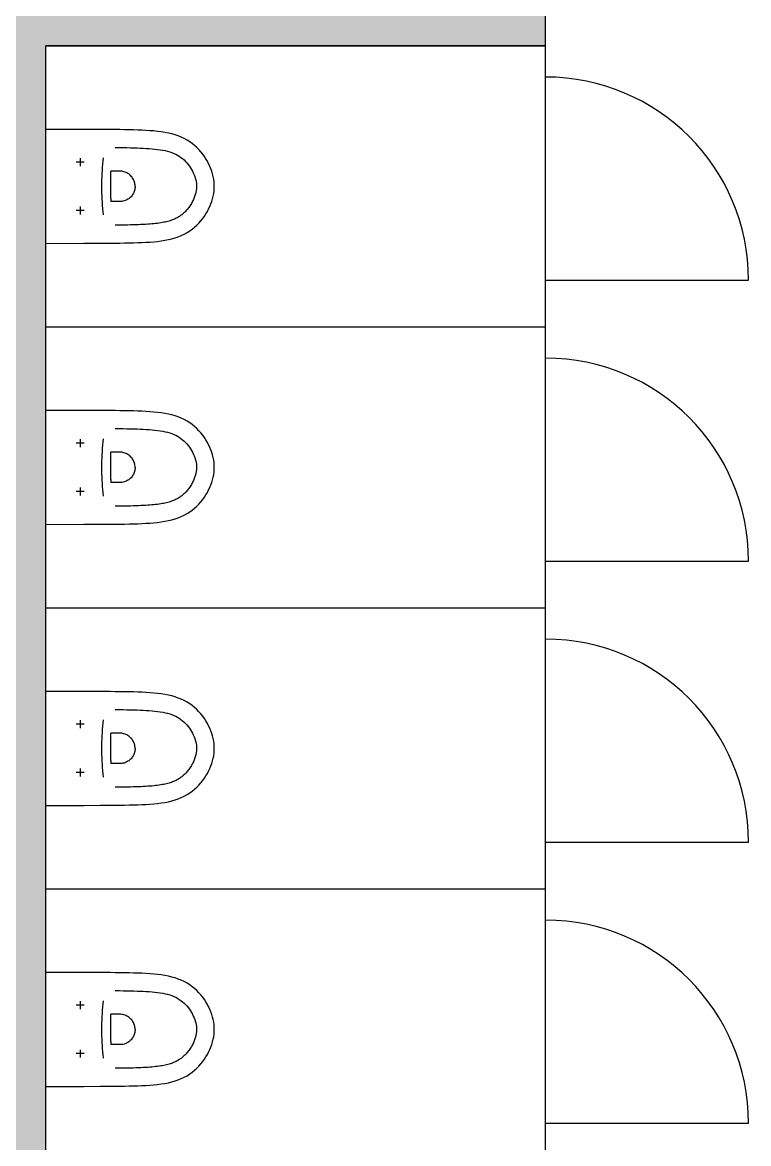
# Model space of a CAD drawing. Header units: centimetres. Extents: x -277999 to 283551, y -705288 to -693449.
# Drawn here: x 261274.1 to 261506.6, y -698921.9 to -698562.9 of the extents above; entities that cross this region are included whole.
import ezdxf

# ---------------------------------------------------------------- set-up
doc = ezdxf.new("R2010")
doc.units = ezdxf.units.CM
doc.layers.add('MKDU0', color=8, linetype='Continuous')

msp = doc.modelspace()

# ---------------------------------------------------------------- hatches: boundary and pattern name
at = {"layer": 'MKDU0'}
h = msp.add_hatch(dxfattribs=at)
h.set_pattern_fill('DASH')
h.paths.add_polyline_path([(261281.61, -698570.38), (261441.61, -698570.38), (261441.61, -698555.38), (261281.61, -698555.38), (261281.61, -698305.38), (261446.61, -698305.38), (261446.61, -698290.38), (261086.61, -698290.38), (261086.61, -698305.38), (261251.61, -698305.38), (261251.61, -698555.38), (261091.61, -698555.38), (261091.61, -698570.38), (261251.61, -698570.38), (261251.61, -699075.38), (261281.61, -699075.38), (261281.61, -698570.38)])

# ---------------------------------------------------------------- linework, layer by layer
at = {"layer": 'MKDU0', "color": 8}
for p, q in [((261441.61, -698570.38), (261441.61, -698555.38)), ((261441.61, -698570.38), (261281.61, -698570.38)), ((261281.61, -698570.38), (261441.61, -698570.38)), ((261441.61, -698660.38), (261441.61, -698570.38)), ((261281.61, -698660.38), (261441.61, -698660.38)), ((261441.61, -698750.38), (261441.61, -698660.38)), ((261281.61, -698750.38), (261441.61, -698750.38)), ((261441.61, -698840.38), (261441.61, -698750.38)), ((261281.61, -698840.38), (261441.61, -698840.38)), ((261441.61, -698930.38), (261441.61, -698840.38))]:
    msp.add_line(p, q, dxfattribs=at)
at = {"layer": 'MKDU0'}
for p, q in [((261295.55, -698597.16), (261281.61, -698597.13)), ((261281.61, -698633.63), (261281.61, -698597.13)), ((261298.99, -698597.17), (261295.55, -698597.16)), ((261302.24, -698597.19), (261298.99, -698597.17)), ((261303.79, -698597.21), (261302.24, -698597.19)), ((261305.31, -698597.22), (261303.79, -698597.21)), ((261306.78, -698597.25), (261305.31, -698597.22)), ((261308.22, -698597.27), (261306.78, -698597.25)), ((261309.61, -698597.31), (261308.22, -698597.27)), ((261310.98, -698597.35), (261309.61, -698597.31)), ((261312.31, -698597.4), (261310.98, -698597.35)), ((261313.61, -698597.47), (261312.31, -698597.4)), ((261314.89, -698597.55), (261313.61, -698597.47)), ((261316.13, -698597.65), (261314.89, -698597.55)), ((261317.34, -698597.78), (261316.13, -698597.65)), ((261318.52, -698597.93), (261317.34, -698597.78)), ((261319.67, -698598.11), (261318.52, -698597.93)), ((261320.8, -698598.33), (261319.67, -698598.11)), ((261321.89, -698598.59), (261320.8, -698598.33)), ((261322.95, -698598.89), (261321.89, -698598.59)), ((261323.97, -698599.24), (261322.95, -698598.89)), ((261324.95, -698599.63), (261323.97, -698599.24)), ((261325.89, -698600.08), (261324.95, -698599.63)), ((261303.78, -698602.94), (261305.06, -698602.95)), ((261305.06, -698602.95), (261306.29, -698602.97)), ((261306.29, -698602.97), (261307.48, -698602.99)), ((261307.48, -698602.99), (261308.63, -698603.01)), ((261308.63, -698603.01), (261309.72, -698603.04)), ((261309.72, -698603.04), (261310.78, -698603.07)), ((261310.78, -698603.07), (261311.8, -698603.11)), ((261311.8, -698603.11), (261312.77, -698603.16)), ((261312.77, -698603.16), (261313.73, -698603.21)), ((261313.73, -698603.21), (261314.67, -698603.27)), ((261314.67, -698603.27), (261315.59, -698603.35)), ((261315.59, -698603.35), (261316.48, -698603.44)), ((261316.48, -698603.44), (261317.35, -698603.54)), ((261317.35, -698603.54), (261318.19, -698603.66)), ((261326.79, -698600.57), (261325.89, -698600.08)), ((261327.64, -698601.11), (261326.79, -698600.57)), ((261328.45, -698601.69), (261327.64, -698601.11)), ((261329.21, -698602.31), (261328.45, -698601.69)), ((261329.92, -698602.96), (261329.21, -698602.31)), ((261330.58, -698603.63), (261329.92, -698602.96)), ((261292.51, -698606.36), (261292.51, -698608.91)), ((261299.93, -698607.23), (261300.05, -698606.21)), ((261318.19, -698603.66), (261319, -698603.8)), ((261319, -698603.8), (261319.77, -698603.95)), ((261319.77, -698603.95), (261320.51, -698604.13)), ((261320.51, -698604.13), (261321.22, -698604.33)), ((261321.22, -698604.33), (261321.9, -698604.56)), ((261321.9, -698604.56), (261322.55, -698604.81)), ((261322.55, -698604.81), (261323.16, -698605.09)), ((261323.16, -698605.09), (261323.75, -698605.4)), ((261323.75, -698605.4), (261324.31, -698605.74)), ((261324.31, -698605.74), (261324.84, -698606.11)), ((261324.84, -698606.11), (261325.35, -698606.51)), ((261325.35, -698606.51), (261325.83, -698606.94)), ((261325.83, -698606.94), (261326.29, -698607.39)), ((261331.21, -698604.34), (261330.58, -698603.63)), ((261331.79, -698605.07), (261331.21, -698604.34)), ((261332.33, -698605.82), (261331.79, -698605.07)), ((261332.83, -698606.58), (261332.33, -698605.82)), ((261333.28, -698607.36), (261332.83, -698606.58)), ((261293.79, -698607.63), (261291.23, -698607.63)), ((261299.6, -698611.3), (261299.66, -698610.28)), ((261299.66, -698610.28), (261299.74, -698609.26)), ((261299.74, -698609.26), (261299.83, -698608.24)), ((261299.83, -698608.24), (261299.93, -698607.23)), ((261305.1, -698610.51), (261302.38, -698610.53)), ((261302.38, -698611.54), (261302.38, -698610.53)), ((261305.49, -698610.52), (261305.1, -698610.51)), ((261305.87, -698610.55), (261305.49, -698610.52)), ((261306.23, -698610.61), (261305.87, -698610.55)), ((261306.58, -698610.7), (261306.23, -698610.61)), ((261306.92, -698610.8), (261306.58, -698610.7)), ((261326.29, -698607.39), (261326.73, -698607.87)), ((261326.73, -698607.87), (261327.14, -698608.38)), ((261327.14, -698608.38), (261327.53, -698608.89)), ((261327.53, -698608.89), (261327.89, -698609.42)), ((261327.89, -698609.42), (261328.21, -698609.97)), ((261328.21, -698609.97), (261328.51, -698610.52)), ((261328.51, -698610.52), (261328.78, -698611.08)), ((261333.69, -698608.14), (261333.28, -698607.36)), ((261334.07, -698608.94), (261333.69, -698608.14)), ((261334.4, -698609.75), (261334.07, -698608.94)), ((261334.7, -698610.57), (261334.4, -698609.75)), ((261334.95, -698611.4), (261334.7, -698610.57)), ((261299.49, -698614.36), (261299.51, -698613.34)), ((261299.51, -698613.34), (261299.55, -698612.32)), ((261299.55, -698612.32), (261299.6, -698611.3)), ((261302.37, -698613.71), (261302.38, -698611.98)), ((261302.37, -698615.8), (261302.37, -698613.71)), ((261302.38, -698611.98), (261302.38, -698611.54)), ((261307.23, -698610.93), (261306.92, -698610.8)), ((261307.53, -698611.08), (261307.23, -698610.93)), ((261307.82, -698611.24), (261307.53, -698611.08)), ((261308.1, -698611.42), (261307.82, -698611.24)), ((261308.36, -698611.62), (261308.1, -698611.42)), ((261308.6, -698611.84), (261308.36, -698611.62)), ((261308.83, -698612.07), (261308.6, -698611.84)), ((261309.05, -698612.32), (261308.83, -698612.07)), ((261309.25, -698612.58), (261309.05, -698612.32)), ((261309.43, -698612.86), (261309.25, -698612.58)), ((261309.59, -698613.14), (261309.43, -698612.86)), ((261309.73, -698613.44), (261309.59, -698613.14)), ((261309.85, -698613.75), (261309.73, -698613.44)), ((261309.96, -698614.07), (261309.85, -698613.75)), ((261310.03, -698614.39), (261309.96, -698614.07)), ((261328.78, -698611.08), (261329.03, -698611.64)), ((261329.03, -698611.64), (261329.24, -698612.2)), ((261329.24, -698612.2), (261329.42, -698612.76)), ((261329.42, -698612.76), (261329.57, -698613.31)), ((261329.57, -698613.31), (261329.68, -698613.85)), ((261329.68, -698613.85), (261329.77, -698614.37)), ((261335.16, -698612.22), (261334.95, -698611.4)), ((261335.32, -698613.04), (261335.16, -698612.22)), ((261335.44, -698613.87), (261335.32, -698613.04)), ((261335.51, -698614.7), (261335.44, -698613.87)), ((261299.49, -698615.38), (261299.49, -698614.36)), ((261299.49, -698616.4), (261299.49, -698615.38)), ((261299.51, -698617.42), (261299.49, -698616.4)), ((261299.55, -698618.45), (261299.51, -698617.42)), ((261302.37, -698617.48), (261302.37, -698615.8)), ((261302.38, -698619.23), (261302.37, -698617.48)), ((261309.43, -698617.9), (261309.25, -698618.18)), ((261309.59, -698617.61), (261309.43, -698617.9)), ((261309.73, -698617.32), (261309.59, -698617.61)), ((261309.86, -698617.01), (261309.73, -698617.32)), ((261309.96, -698616.69), (261309.86, -698617.01)), ((261310.03, -698616.37), (261309.96, -698616.69)), ((261310.09, -698614.72), (261310.03, -698614.39)), ((261310.09, -698616.04), (261310.03, -698616.37)), ((261310.12, -698615.05), (261310.09, -698614.72)), ((261310.12, -698615.71), (261310.09, -698616.04)), ((261310.14, -698615.38), (261310.12, -698615.05)), ((261310.14, -698615.38), (261310.12, -698615.71)), ((261329.5, -698617.73), (261329.41, -698618.04)), ((261329.57, -698617.44), (261329.5, -698617.73)), ((261329.64, -698617.16), (261329.57, -698617.44)), ((261329.69, -698616.88), (261329.64, -698617.16)), ((261329.74, -698616.61), (261329.69, -698616.88)), ((261329.77, -698616.35), (261329.74, -698616.61)), ((261329.77, -698614.37), (261329.82, -698614.88)), ((261329.8, -698616.1), (261329.77, -698616.35)), ((261329.82, -698615.85), (261329.8, -698616.1)), ((261329.82, -698614.88), (261329.84, -698615.38)), ((261329.83, -698615.61), (261329.82, -698615.85)), ((261329.84, -698615.38), (261329.83, -698615.61)), ((261335.16, -698618.54), (261335.32, -698617.72)), ((261335.32, -698617.72), (261335.44, -698616.89)), ((261335.44, -698616.89), (261335.51, -698616.07)), ((261335.52, -698615.38), (261335.51, -698614.7)), ((261335.51, -698616.07), (261335.52, -698615.38)), ((261299.6, -698619.47), (261299.55, -698618.45)), ((261299.66, -698620.49), (261299.6, -698619.47)), ((261299.74, -698621.5), (261299.66, -698620.49)), ((261299.83, -698622.52), (261299.74, -698621.5)), ((261302.38, -698619.23), (261302.38, -698620.23)), ((261305.12, -698620.25), (261302.38, -698620.23)), ((261305.51, -698620.24), (261305.12, -698620.25)), ((261305.89, -698620.21), (261305.51, -698620.24)), ((261306.26, -698620.15), (261305.89, -698620.21)), ((261306.6, -698620.06), (261306.26, -698620.15)), ((261306.94, -698619.95), (261306.6, -698620.06)), ((261307.25, -698619.83), (261306.94, -698619.95)), ((261307.55, -698619.68), (261307.25, -698619.83)), ((261307.84, -698619.51), (261307.55, -698619.68)), ((261308.11, -698619.33), (261307.84, -698619.51)), ((261308.37, -698619.13), (261308.11, -698619.33)), ((261308.61, -698618.92), (261308.37, -698619.13)), ((261308.84, -698618.69), (261308.61, -698618.92)), ((261309.05, -698618.44), (261308.84, -698618.69)), ((261309.25, -698618.18), (261309.05, -698618.44)), ((261327.77, -698621.51), (261327.57, -698621.81)), ((261327.97, -698621.21), (261327.77, -698621.51)), ((261328.16, -698620.9), (261327.97, -698621.21)), ((261328.33, -698620.58), (261328.16, -698620.9)), ((261328.5, -698620.27), (261328.33, -698620.58)), ((261328.66, -698619.95), (261328.5, -698620.27)), ((261328.81, -698619.63), (261328.66, -698619.95)), ((261328.95, -698619.31), (261328.81, -698619.63)), ((261329.08, -698618.99), (261328.95, -698619.31)), ((261329.2, -698618.67), (261329.08, -698618.99)), ((261329.31, -698618.35), (261329.2, -698618.67)), ((261329.41, -698618.04), (261329.31, -698618.35)), ((261334.07, -698621.82), (261334.4, -698621.01)), ((261334.4, -698621.01), (261334.7, -698620.19)), ((261334.7, -698620.19), (261334.95, -698619.37)), ((261334.95, -698619.37), (261335.16, -698618.54)), ((261293.79, -698623.13), (261291.23, -698623.13)), ((261292.51, -698621.86), (261292.51, -698624.41)), ((261299.93, -698623.54), (261299.83, -698622.52)), ((261300.05, -698624.55), (261299.93, -698623.54)), ((261324.36, -698624.99), (261324.1, -698625.15)), ((261324.61, -698624.82), (261324.36, -698624.99)), ((261324.85, -698624.64), (261324.61, -698624.82)), ((261325.09, -698624.46), (261324.85, -698624.64)), ((261325.33, -698624.27), (261325.09, -698624.46)), ((261325.57, -698624.06), (261325.33, -698624.27)), ((261325.8, -698623.85), (261325.57, -698624.06)), ((261326.04, -698623.63), (261325.8, -698623.85)), ((261326.27, -698623.4), (261326.04, -698623.63)), ((261326.49, -698623.16), (261326.27, -698623.4)), ((261326.72, -698622.91), (261326.49, -698623.16)), ((261326.94, -698622.65), (261326.72, -698622.91)), ((261327.15, -698622.38), (261326.94, -698622.65)), ((261327.37, -698622.1), (261327.15, -698622.38)), ((261327.57, -698621.81), (261327.37, -698622.1)), ((261331.79, -698625.7), (261332.33, -698624.95)), ((261332.33, -698624.95), (261332.83, -698624.18)), ((261332.83, -698624.18), (261333.28, -698623.41)), ((261333.28, -698623.41), (261333.69, -698622.62)), ((261333.69, -698622.62), (261334.07, -698621.82)), ((261304.82, -698627.81), (261303.78, -698627.82)), ((261305.83, -698627.8), (261304.82, -698627.81)), ((261306.8, -698627.79), (261305.83, -698627.8)), ((261307.75, -698627.77), (261306.8, -698627.79)), ((261308.66, -698627.75), (261307.75, -698627.77)), ((261309.53, -698627.73), (261308.66, -698627.75)), ((261310.38, -698627.7), (261309.53, -698627.73)), ((261311.2, -698627.68), (261310.38, -698627.7)), ((261311.99, -698627.64), (261311.2, -698627.68)), ((261312.74, -698627.61), (261311.99, -698627.64)), ((261313.47, -698627.57), (261312.74, -698627.61)), ((261314.18, -698627.52), (261313.47, -698627.57)), ((261314.85, -698627.48), (261314.18, -698627.52)), ((261315.5, -698627.42), (261314.85, -698627.48)), ((261316.12, -698627.36), (261315.5, -698627.42)), ((261316.72, -698627.3), (261316.12, -698627.36)), ((261317.29, -698627.23), (261316.72, -698627.3)), ((261317.84, -698627.16), (261317.29, -698627.23)), ((261318.36, -698627.08), (261317.84, -698627.16)), ((261318.86, -698626.99), (261318.36, -698627.08)), ((261319.34, -698626.9), (261318.86, -698626.99)), ((261319.8, -698626.81), (261319.34, -698626.9)), ((261320.23, -698626.7), (261319.8, -698626.81)), ((261320.65, -698626.6), (261320.23, -698626.7)), ((261321.04, -698626.49), (261320.65, -698626.6)), ((261321.41, -698626.37), (261321.04, -698626.49)), ((261321.77, -698626.25), (261321.41, -698626.37)), ((261322.1, -698626.13), (261321.77, -698626.25)), ((261322.42, -698626.01), (261322.1, -698626.13)), ((261322.72, -698625.88), (261322.42, -698626.01)), ((261323.01, -698625.74), (261322.72, -698625.88)), ((261323.3, -698625.61), (261323.01, -698625.74)), ((261323.57, -698625.46), (261323.3, -698625.61)), ((261323.84, -698625.31), (261323.57, -698625.46)), ((261324.1, -698625.15), (261323.84, -698625.31)), ((261328.45, -698629.07), (261329.21, -698628.45)), ((261329.21, -698628.45), (261329.92, -698627.81)), ((261329.92, -698627.81), (261330.58, -698627.13)), ((261330.58, -698627.13), (261331.21, -698626.43)), ((261331.21, -698626.43), (261331.79, -698625.7)), ((261320.8, -698632.44), (261321.89, -698632.18)), ((261321.89, -698632.18), (261322.95, -698631.87)), ((261322.95, -698631.87), (261323.97, -698631.53)), ((261323.97, -698631.53), (261324.95, -698631.13)), ((261324.95, -698631.13), (261325.89, -698630.68)), ((261325.89, -698630.68), (261326.79, -698630.19)), ((261326.79, -698630.19), (261327.64, -698629.65)), ((261327.64, -698629.65), (261328.45, -698629.07)), ((261281.61, -698633.63), (261293.75, -698633.61)), ((261293.75, -698633.61), (261298.99, -698633.59)), ((261298.99, -698633.59), (261302.24, -698633.57)), ((261302.24, -698633.57), (261303.79, -698633.56)), ((261303.79, -698633.56), (261305.31, -698633.54)), ((261305.31, -698633.54), (261306.78, -698633.52)), ((261306.78, -698633.52), (261308.22, -698633.49)), ((261308.22, -698633.49), (261309.61, -698633.46)), ((261309.61, -698633.46), (261310.98, -698633.41)), ((261310.98, -698633.41), (261312.31, -698633.36)), ((261312.31, -698633.36), (261313.61, -698633.29)), ((261313.61, -698633.29), (261314.89, -698633.21)), ((261314.89, -698633.21), (261316.13, -698633.11)), ((261316.13, -698633.11), (261317.34, -698632.99)), ((261317.34, -698632.99), (261318.52, -698632.84)), ((261318.52, -698632.84), (261319.67, -698632.65)), ((261319.67, -698632.65), (261320.8, -698632.44)), ((261295.55, -698687.16), (261281.61, -698687.13)), ((261281.61, -698723.63), (261281.61, -698687.13)), ((261298.99, -698687.17), (261295.55, -698687.16)), ((261302.24, -698687.19), (261298.99, -698687.17)), ((261303.79, -698687.21), (261302.24, -698687.19)), ((261305.31, -698687.22), (261303.79, -698687.21)), ((261306.78, -698687.25), (261305.31, -698687.22)), ((261308.22, -698687.27), (261306.78, -698687.25)), ((261309.61, -698687.31), (261308.22, -698687.27)), ((261310.98, -698687.35), (261309.61, -698687.31)), ((261312.31, -698687.4), (261310.98, -698687.35)), ((261313.61, -698687.47), (261312.31, -698687.4)), ((261314.89, -698687.55), (261313.61, -698687.47)), ((261316.13, -698687.65), (261314.89, -698687.55)), ((261317.34, -698687.78), (261316.13, -698687.65)), ((261318.52, -698687.93), (261317.34, -698687.78)), ((261319.67, -698688.11), (261318.52, -698687.93)), ((261320.8, -698688.33), (261319.67, -698688.11)), ((261321.89, -698688.59), (261320.8, -698688.33)), ((261322.95, -698688.89), (261321.89, -698688.59)), ((261323.97, -698689.24), (261322.95, -698688.89)), ((261324.95, -698689.63), (261323.97, -698689.24)), ((261325.89, -698690.08), (261324.95, -698689.63)), ((261303.78, -698692.94), (261305.06, -698692.95)), ((261305.06, -698692.95), (261306.29, -698692.97)), ((261306.29, -698692.97), (261307.48, -698692.99)), ((261307.48, -698692.99), (261308.63, -698693.01)), ((261308.63, -698693.01), (261309.72, -698693.04)), ((261309.72, -698693.04), (261310.78, -698693.07)), ((261310.78, -698693.07), (261311.8, -698693.11)), ((261311.8, -698693.11), (261312.77, -698693.16)), ((261312.77, -698693.16), (261313.73, -698693.21)), ((261313.73, -698693.21), (261314.67, -698693.27)), ((261314.67, -698693.27), (261315.59, -698693.35)), ((261326.79, -698690.57), (261325.89, -698690.08)), ((261327.64, -698691.11), (261326.79, -698690.57)), ((261328.45, -698691.69), (261327.64, -698691.11)), ((261329.21, -698692.31), (261328.45, -698691.69)), ((261329.92, -698692.96), (261329.21, -698692.31)), ((261330.58, -698693.63), (261329.92, -698692.96)), ((261292.51, -698696.36), (261292.51, -698698.91)), ((261299.93, -698697.23), (261300.05, -698696.21)), ((261315.59, -698693.35), (261316.48, -698693.44)), ((261316.48, -698693.44), (261317.35, -698693.54)), ((261317.35, -698693.54), (261318.19, -698693.66)), ((261318.19, -698693.66), (261319, -698693.8)), ((261319, -698693.8), (261319.77, -698693.95)), ((261319.77, -698693.95), (261320.51, -698694.13)), ((261320.51, -698694.13), (261321.22, -698694.33)), ((261321.22, -698694.33), (261321.9, -698694.56)), ((261321.9, -698694.56), (261322.55, -698694.81)), ((261322.55, -698694.81), (261323.16, -698695.09)), ((261323.16, -698695.09), (261323.75, -698695.4)), ((261323.75, -698695.4), (261324.31, -698695.74)), ((261324.31, -698695.74), (261324.84, -698696.11)), ((261324.84, -698696.11), (261325.35, -698696.51)), ((261325.35, -698696.51), (261325.83, -698696.94)), ((261331.21, -698694.34), (261330.58, -698693.63)), ((261331.79, -698695.07), (261331.21, -698694.34)), ((261332.33, -698695.82), (261331.79, -698695.07)), ((261332.83, -698696.58), (261332.33, -698695.82)), ((261333.28, -698697.36), (261332.83, -698696.58)), ((261293.79, -698697.63), (261291.23, -698697.63)), ((261299.6, -698701.3), (261299.66, -698700.28)), ((261299.66, -698700.28), (261299.74, -698699.26)), ((261299.74, -698699.26), (261299.83, -698698.24)), ((261299.83, -698698.24), (261299.93, -698697.23)), ((261305.1, -698700.51), (261302.38, -698700.53)), ((261305.49, -698700.52), (261305.1, -698700.51)), ((261305.87, -698700.55), (261305.49, -698700.52)), ((261325.83, -698696.94), (261326.29, -698697.39)), ((261326.29, -698697.39), (261326.73, -698697.87)), ((261326.73, -698697.87), (261327.14, -698698.38)), ((261327.14, -698698.38), (261327.53, -698698.89)), ((261327.53, -698698.89), (261327.89, -698699.42)), ((261327.89, -698699.42), (261328.21, -698699.97)), ((261328.21, -698699.97), (261328.51, -698700.52)), ((261328.51, -698700.52), (261328.78, -698701.08)), ((261333.69, -698698.14), (261333.28, -698697.36)), ((261334.07, -698698.94), (261333.69, -698698.14)), ((261334.4, -698699.75), (261334.07, -698698.94)), ((261334.7, -698700.57), (261334.4, -698699.75)), ((261299.49, -698704.36), (261299.51, -698703.34)), ((261299.51, -698703.34), (261299.55, -698702.32)), ((261299.55, -698702.32), (261299.6, -698701.3)), ((261302.37, -698703.71), (261302.38, -698701.98)), ((261302.37, -698705.8), (261302.37, -698703.71)), ((261302.38, -698701.54), (261302.38, -698700.53)), ((261302.38, -698701.98), (261302.38, -698701.54)), ((261306.23, -698700.61), (261305.87, -698700.55)), ((261306.58, -698700.7), (261306.23, -698700.61)), ((261306.92, -698700.8), (261306.58, -698700.7)), ((261307.23, -698700.93), (261306.92, -698700.8)), ((261307.53, -698701.08), (261307.23, -698700.93)), ((261307.82, -698701.24), (261307.53, -698701.08)), ((261308.1, -698701.42), (261307.82, -698701.24)), ((261308.36, -698701.62), (261308.1, -698701.42)), ((261308.6, -698701.84), (261308.36, -698701.62)), ((261308.83, -698702.07), (261308.6, -698701.84)), ((261309.05, -698702.32), (261308.83, -698702.07)), ((261309.25, -698702.58), (261309.05, -698702.32)), ((261309.43, -698702.86), (261309.25, -698702.58)), ((261309.59, -698703.14), (261309.43, -698702.86)), ((261309.73, -698703.44), (261309.59, -698703.14)), ((261309.85, -698703.75), (261309.73, -698703.44)), ((261309.96, -698704.07), (261309.85, -698703.75)), ((261310.03, -698704.39), (261309.96, -698704.07)), ((261328.78, -698701.08), (261329.03, -698701.64)), ((261329.03, -698701.64), (261329.24, -698702.2)), ((261329.24, -698702.2), (261329.42, -698702.76)), ((261329.42, -698702.76), (261329.57, -698703.31)), ((261329.57, -698703.31), (261329.68, -698703.85)), ((261329.68, -698703.85), (261329.77, -698704.37)), ((261334.95, -698701.4), (261334.7, -698700.57)), ((261335.16, -698702.22), (261334.95, -698701.4)), ((261335.32, -698703.04), (261335.16, -698702.22)), ((261335.44, -698703.87), (261335.32, -698703.04)), ((261335.51, -698704.7), (261335.44, -698703.87)), ((261299.49, -698705.38), (261299.49, -698704.36)), ((261299.49, -698706.4), (261299.49, -698705.38)), ((261299.51, -698707.42), (261299.49, -698706.4)), ((261299.55, -698708.45), (261299.51, -698707.42)), ((261302.37, -698707.48), (261302.37, -698705.8)), ((261302.38, -698709.23), (261302.37, -698707.48)), ((261309.59, -698707.61), (261309.43, -698707.9)), ((261309.73, -698707.32), (261309.59, -698707.61)), ((261309.86, -698707.01), (261309.73, -698707.32)), ((261309.96, -698706.69), (261309.86, -698707.01)), ((261310.03, -698706.37), (261309.96, -698706.69)), ((261310.09, -698704.72), (261310.03, -698704.39)), ((261310.09, -698706.04), (261310.03, -698706.37)), ((261310.12, -698705.05), (261310.09, -698704.72)), ((261310.12, -698705.71), (261310.09, -698706.04)), ((261310.14, -698705.38), (261310.12, -698705.05)), ((261310.14, -698705.38), (261310.12, -698705.71)), ((261329.57, -698707.44), (261329.5, -698707.73)), ((261329.64, -698707.16), (261329.57, -698707.44)), ((261329.69, -698706.88), (261329.64, -698707.16)), ((261329.74, -698706.61), (261329.69, -698706.88)), ((261329.77, -698706.35), (261329.74, -698706.61)), ((261329.77, -698704.37), (261329.82, -698704.88)), ((261329.8, -698706.1), (261329.77, -698706.35)), ((261329.82, -698705.85), (261329.8, -698706.1)), ((261329.82, -698704.88), (261329.84, -698705.38)), ((261329.83, -698705.61), (261329.82, -698705.85)), ((261329.84, -698705.38), (261329.83, -698705.61)), ((261335.32, -698707.72), (261335.44, -698706.89)), ((261335.44, -698706.89), (261335.51, -698706.07)), ((261335.52, -698705.38), (261335.51, -698704.7)), ((261335.51, -698706.07), (261335.52, -698705.38)), ((261299.6, -698709.47), (261299.55, -698708.45)), ((261299.66, -698710.49), (261299.6, -698709.47)), ((261299.74, -698711.5), (261299.66, -698710.49)), ((261302.38, -698709.23), (261302.38, -698710.23)), ((261305.12, -698710.25), (261302.38, -698710.23)), ((261305.51, -698710.24), (261305.12, -698710.25)), ((261305.89, -698710.21), (261305.51, -698710.24)), ((261306.26, -698710.15), (261305.89, -698710.21)), ((261306.6, -698710.06), (261306.26, -698710.15)), ((261306.94, -698709.95), (261306.6, -698710.06)), ((261307.25, -698709.83), (261306.94, -698709.95)), ((261307.55, -698709.68), (261307.25, -698709.83)), ((261307.84, -698709.51), (261307.55, -698709.68)), ((261308.11, -698709.33), (261307.84, -698709.51)), ((261308.37, -698709.13), (261308.11, -698709.33)), ((261308.61, -698708.92), (261308.37, -698709.13)), ((261308.84, -698708.69), (261308.61, -698708.92)), ((261309.05, -698708.44), (261308.84, -698708.69)), ((261309.25, -698708.18), (261309.05, -698708.44)), ((261309.43, -698707.9), (261309.25, -698708.18)), ((261327.97, -698711.21), (261327.77, -698711.51)), ((261328.16, -698710.9), (261327.97, -698711.21)), ((261328.33, -698710.58), (261328.16, -698710.9)), ((261328.5, -698710.27), (261328.33, -698710.58)), ((261328.66, -698709.95), (261328.5, -698710.27)), ((261328.81, -698709.63), (261328.66, -698709.95)), ((261328.95, -698709.31), (261328.81, -698709.63)), ((261329.08, -698708.99), (261328.95, -698709.31)), ((261329.2, -698708.67), (261329.08, -698708.99)), ((261329.31, -698708.35), (261329.2, -698708.67)), ((261329.41, -698708.04), (261329.31, -698708.35)), ((261329.5, -698707.73), (261329.41, -698708.04)), ((261334.07, -698711.82), (261334.4, -698711.01)), ((261334.4, -698711.01), (261334.7, -698710.19)), ((261334.7, -698710.19), (261334.95, -698709.37)), ((261334.95, -698709.37), (261335.16, -698708.54)), ((261335.16, -698708.54), (261335.32, -698707.72)), ((261293.79, -698713.13), (261291.23, -698713.13)), ((261292.51, -698711.86), (261292.51, -698714.41)), ((261299.83, -698712.52), (261299.74, -698711.5)), ((261299.93, -698713.54), (261299.83, -698712.52)), ((261300.05, -698714.55), (261299.93, -698713.54)), ((261324.61, -698714.82), (261324.36, -698714.99)), ((261324.85, -698714.64), (261324.61, -698714.82)), ((261325.09, -698714.46), (261324.85, -698714.64)), ((261325.33, -698714.27), (261325.09, -698714.46)), ((261325.57, -698714.06), (261325.33, -698714.27)), ((261325.8, -698713.85), (261325.57, -698714.06)), ((261326.04, -698713.63), (261325.8, -698713.85)), ((261326.27, -698713.4), (261326.04, -698713.63)), ((261326.49, -698713.16), (261326.27, -698713.4)), ((261326.72, -698712.91), (261326.49, -698713.16)), ((261326.94, -698712.65), (261326.72, -698712.91)), ((261327.15, -698712.38), (261326.94, -698712.65)), ((261327.37, -698712.1), (261327.15, -698712.38)), ((261327.57, -698711.81), (261327.37, -698712.1)), ((261327.77, -698711.51), (261327.57, -698711.81)), ((261332.33, -698714.95), (261332.83, -698714.18)), ((261332.83, -698714.18), (261333.28, -698713.41)), ((261333.28, -698713.41), (261333.69, -698712.62)), ((261333.69, -698712.62), (261334.07, -698711.82)), ((261304.82, -698717.81), (261303.78, -698717.82)), ((261305.83, -698717.8), (261304.82, -698717.81)), ((261306.8, -698717.79), (261305.83, -698717.8)), ((261307.75, -698717.77), (261306.8, -698717.79)), ((261308.66, -698717.75), (261307.75, -698717.77)), ((261309.53, -698717.73), (261308.66, -698717.75)), ((261310.38, -698717.7), (261309.53, -698717.73)), ((261311.2, -698717.68), (261310.38, -698717.7)), ((261311.99, -698717.64), (261311.2, -698717.68)), ((261312.74, -698717.61), (261311.99, -698717.64)), ((261313.47, -698717.57), (261312.74, -698717.61)), ((261314.18, -698717.52), (261313.47, -698717.57)), ((261314.85, -698717.48), (261314.18, -698717.52)), ((261315.5, -698717.42), (261314.85, -698717.48)), ((261316.12, -698717.36), (261315.5, -698717.42)), ((261316.72, -698717.3), (261316.12, -698717.36)), ((261317.29, -698717.23), (261316.72, -698717.3)), ((261317.84, -698717.16), (261317.29, -698717.23)), ((261318.36, -698717.08), (261317.84, -698717.16)), ((261318.86, -698716.99), (261318.36, -698717.08)), ((261319.34, -698716.9), (261318.86, -698716.99)), ((261319.8, -698716.81), (261319.34, -698716.9)), ((261320.23, -698716.7), (261319.8, -698716.81)), ((261320.65, -698716.6), (261320.23, -698716.7)), ((261321.04, -698716.49), (261320.65, -698716.6)), ((261321.41, -698716.37), (261321.04, -698716.49)), ((261321.77, -698716.25), (261321.41, -698716.37)), ((261322.1, -698716.13), (261321.77, -698716.25)), ((261322.42, -698716.01), (261322.1, -698716.13)), ((261322.72, -698715.88), (261322.42, -698716.01)), ((261323.01, -698715.74), (261322.72, -698715.88)), ((261323.3, -698715.61), (261323.01, -698715.74)), ((261323.57, -698715.46), (261323.3, -698715.61)), ((261323.84, -698715.31), (261323.57, -698715.46)), ((261324.1, -698715.15), (261323.84, -698715.31)), ((261324.36, -698714.99), (261324.1, -698715.15)), ((261328.45, -698719.07), (261329.21, -698718.45)), ((261329.21, -698718.45), (261329.92, -698717.81)), ((261329.92, -698717.81), (261330.58, -698717.13)), ((261330.58, -698717.13), (261331.21, -698716.43)), ((261331.21, -698716.43), (261331.79, -698715.7)), ((261331.79, -698715.7), (261332.33, -698714.95)), ((261321.89, -698722.18), (261322.95, -698721.87)), ((261322.95, -698721.87), (261323.97, -698721.53)), ((261323.97, -698721.53), (261324.95, -698721.13)), ((261324.95, -698721.13), (261325.89, -698720.68)), ((261325.89, -698720.68), (261326.79, -698720.19)), ((261326.79, -698720.19), (261327.64, -698719.65)), ((261327.64, -698719.65), (261328.45, -698719.07)), ((261281.61, -698723.63), (261293.75, -698723.61)), ((261293.75, -698723.61), (261298.99, -698723.59)), ((261298.99, -698723.59), (261302.24, -698723.57)), ((261302.24, -698723.57), (261303.79, -698723.56)), ((261303.79, -698723.56), (261305.31, -698723.54)), ((261305.31, -698723.54), (261306.78, -698723.52)), ((261306.78, -698723.52), (261308.22, -698723.49)), ((261308.22, -698723.49), (261309.61, -698723.46)), ((261309.61, -698723.46), (261310.98, -698723.41)), ((261310.98, -698723.41), (261312.31, -698723.36)), ((261312.31, -698723.36), (261313.61, -698723.29)), ((261313.61, -698723.29), (261314.89, -698723.21)), ((261314.89, -698723.21), (261316.13, -698723.11)), ((261316.13, -698723.11), (261317.34, -698722.99)), ((261317.34, -698722.99), (261318.52, -698722.84)), ((261318.52, -698722.84), (261319.67, -698722.65)), ((261319.67, -698722.65), (261320.8, -698722.44)), ((261320.8, -698722.44), (261321.89, -698722.18)), ((261295.55, -698777.16), (261281.61, -698777.13)), ((261281.61, -698813.63), (261281.61, -698777.13)), ((261298.99, -698777.17), (261295.55, -698777.16)), ((261302.24, -698777.19), (261298.99, -698777.17)), ((261303.79, -698777.21), (261302.24, -698777.19)), ((261305.31, -698777.22), (261303.79, -698777.21)), ((261306.78, -698777.25), (261305.31, -698777.22)), ((261308.22, -698777.27), (261306.78, -698777.25)), ((261309.61, -698777.31), (261308.22, -698777.27)), ((261310.98, -698777.35), (261309.61, -698777.31)), ((261312.31, -698777.4), (261310.98, -698777.35)), ((261313.61, -698777.47), (261312.31, -698777.4)), ((261314.89, -698777.55), (261313.61, -698777.47)), ((261316.13, -698777.65), (261314.89, -698777.55)), ((261317.34, -698777.78), (261316.13, -698777.65)), ((261318.52, -698777.93), (261317.34, -698777.78)), ((261319.67, -698778.11), (261318.52, -698777.93)), ((261320.8, -698778.33), (261319.67, -698778.11)), ((261321.89, -698778.59), (261320.8, -698778.33)), ((261322.95, -698778.89), (261321.89, -698778.59)), ((261323.97, -698779.24), (261322.95, -698778.89)), ((261324.95, -698779.63), (261323.97, -698779.24)), ((261303.78, -698782.94), (261305.06, -698782.95)), ((261305.06, -698782.95), (261306.29, -698782.97)), ((261306.29, -698782.97), (261307.48, -698782.99)), ((261307.48, -698782.99), (261308.63, -698783.01)), ((261308.63, -698783.01), (261309.72, -698783.04)), ((261309.72, -698783.04), (261310.78, -698783.07)), ((261310.78, -698783.07), (261311.8, -698783.11)), ((261325.89, -698780.08), (261324.95, -698779.63)), ((261326.79, -698780.57), (261325.89, -698780.08)), ((261327.64, -698781.11), (261326.79, -698780.57)), ((261328.45, -698781.69), (261327.64, -698781.11)), ((261329.21, -698782.31), (261328.45, -698781.69)), ((261329.92, -698782.96), (261329.21, -698782.31)), ((261330.58, -698783.63), (261329.92, -698782.96)), ((261292.51, -698786.36), (261292.51, -698788.91)), ((261299.93, -698787.23), (261300.05, -698786.21)), ((261311.8, -698783.11), (261312.77, -698783.16)), ((261312.77, -698783.16), (261313.73, -698783.21)), ((261313.73, -698783.21), (261314.67, -698783.27)), ((261314.67, -698783.27), (261315.59, -698783.35)), ((261315.59, -698783.35), (261316.48, -698783.44)), ((261316.48, -698783.44), (261317.35, -698783.54)), ((261317.35, -698783.54), (261318.19, -698783.66)), ((261318.19, -698783.66), (261319, -698783.8)), ((261319, -698783.8), (261319.77, -698783.95)), ((261319.77, -698783.95), (261320.51, -698784.13)), ((261320.51, -698784.13), (261321.22, -698784.33)), ((261321.22, -698784.33), (261321.9, -698784.56)), ((261321.9, -698784.56), (261322.55, -698784.81)), ((261322.55, -698784.81), (261323.16, -698785.09)), ((261323.16, -698785.09), (261323.75, -698785.4)), ((261323.75, -698785.4), (261324.31, -698785.74)), ((261324.31, -698785.74), (261324.84, -698786.11)), ((261324.84, -698786.11), (261325.35, -698786.51)), ((261325.35, -698786.51), (261325.83, -698786.94)), ((261331.21, -698784.34), (261330.58, -698783.63)), ((261331.79, -698785.07), (261331.21, -698784.34)), ((261332.33, -698785.82), (261331.79, -698785.07)), ((261332.83, -698786.58), (261332.33, -698785.82)), ((261333.28, -698787.36), (261332.83, -698786.58)), ((261293.79, -698787.63), (261291.23, -698787.63)), ((261299.6, -698791.3), (261299.66, -698790.28)), ((261299.66, -698790.28), (261299.74, -698789.26)), ((261299.74, -698789.26), (261299.83, -698788.24)), ((261299.83, -698788.24), (261299.93, -698787.23)), ((261325.83, -698786.94), (261326.29, -698787.39)), ((261326.29, -698787.39), (261326.73, -698787.87)), ((261326.73, -698787.87), (261327.14, -698788.38)), ((261327.14, -698788.38), (261327.53, -698788.89)), ((261327.53, -698788.89), (261327.89, -698789.42)), ((261327.89, -698789.42), (261328.21, -698789.97)), ((261328.21, -698789.97), (261328.51, -698790.52)), ((261333.69, -698788.14), (261333.28, -698787.36)), ((261334.07, -698788.94), (261333.69, -698788.14)), ((261334.4, -698789.75), (261334.07, -698788.94)), ((261334.7, -698790.57), (261334.4, -698789.75)), ((261299.49, -698794.36), (261299.51, -698793.34)), ((261299.51, -698793.34), (261299.55, -698792.32)), ((261299.55, -698792.32), (261299.6, -698791.3)), ((261302.37, -698793.71), (261302.38, -698791.98)), ((261302.37, -698795.8), (261302.37, -698793.71)), ((261305.1, -698790.51), (261302.38, -698790.53)), ((261302.38, -698791.54), (261302.38, -698790.53)), ((261302.38, -698791.98), (261302.38, -698791.54)), ((261305.49, -698790.52), (261305.1, -698790.51)), ((261305.87, -698790.55), (261305.49, -698790.52)), ((261306.23, -698790.61), (261305.87, -698790.55)), ((261306.58, -698790.7), (261306.23, -698790.61)), ((261306.92, -698790.8), (261306.58, -698790.7)), ((261307.23, -698790.93), (261306.92, -698790.8)), ((261307.53, -698791.08), (261307.23, -698790.93)), ((261307.82, -698791.24), (261307.53, -698791.08)), ((261308.1, -698791.42), (261307.82, -698791.24)), ((261308.36, -698791.62), (261308.1, -698791.42)), ((261308.6, -698791.84), (261308.36, -698791.62)), ((261308.83, -698792.07), (261308.6, -698791.84)), ((261309.05, -698792.32), (261308.83, -698792.07)), ((261309.25, -698792.58), (261309.05, -698792.32)), ((261309.43, -698792.86), (261309.25, -698792.58)), ((261309.59, -698793.14), (261309.43, -698792.86)), ((261309.73, -698793.44), (261309.59, -698793.14)), ((261309.85, -698793.75), (261309.73, -698793.44)), ((261309.96, -698794.07), (261309.85, -698793.75)), ((261328.51, -698790.52), (261328.78, -698791.08)), ((261328.78, -698791.08), (261329.03, -698791.64)), ((261329.03, -698791.64), (261329.24, -698792.2)), ((261329.24, -698792.2), (261329.42, -698792.76)), ((261329.42, -698792.76), (261329.57, -698793.31)), ((261329.57, -698793.31), (261329.68, -698793.85)), ((261329.68, -698793.85), (261329.77, -698794.37)), ((261334.95, -698791.4), (261334.7, -698790.57)), ((261335.16, -698792.22), (261334.95, -698791.4)), ((261335.32, -698793.04), (261335.16, -698792.22)), ((261335.44, -698793.87), (261335.32, -698793.04)), ((261335.51, -698794.7), (261335.44, -698793.87)), ((261299.49, -698795.38), (261299.49, -698794.36)), ((261299.49, -698796.4), (261299.49, -698795.38)), ((261299.51, -698797.42), (261299.49, -698796.4)), ((261299.55, -698798.45), (261299.51, -698797.42)), ((261302.37, -698797.48), (261302.37, -698795.8)), ((261309.73, -698797.32), (261309.59, -698797.61)), ((261309.86, -698797.01), (261309.73, -698797.32)), ((261309.96, -698796.69), (261309.86, -698797.01)), ((261310.03, -698794.39), (261309.96, -698794.07)), ((261310.03, -698796.37), (261309.96, -698796.69)), ((261310.09, -698794.72), (261310.03, -698794.39)), ((261310.09, -698796.04), (261310.03, -698796.37)), ((261310.12, -698795.05), (261310.09, -698794.72)), ((261310.12, -698795.71), (261310.09, -698796.04)), ((261310.14, -698795.38), (261310.12, -698795.05)), ((261310.14, -698795.38), (261310.12, -698795.71)), ((261329.57, -698797.44), (261329.5, -698797.73)), ((261329.64, -698797.16), (261329.57, -698797.44)), ((261329.69, -698796.88), (261329.64, -698797.16)), ((261329.74, -698796.61), (261329.69, -698796.88)), ((261329.77, -698796.35), (261329.74, -698796.61)), ((261329.77, -698794.37), (261329.82, -698794.88)), ((261329.8, -698796.1), (261329.77, -698796.35)), ((261329.82, -698795.85), (261329.8, -698796.1)), ((261329.82, -698794.88), (261329.84, -698795.38)), ((261329.83, -698795.61), (261329.82, -698795.85)), ((261329.84, -698795.38), (261329.83, -698795.61)), ((261335.32, -698797.72), (261335.44, -698796.89)), ((261335.44, -698796.89), (261335.51, -698796.07)), ((261335.52, -698795.38), (261335.51, -698794.7)), ((261335.51, -698796.07), (261335.52, -698795.38)), ((261299.6, -698799.47), (261299.55, -698798.45)), ((261299.66, -698800.49), (261299.6, -698799.47)), ((261299.74, -698801.5), (261299.66, -698800.49)), ((261302.38, -698799.23), (261302.37, -698797.48)), ((261302.38, -698799.23), (261302.38, -698800.23)), ((261305.12, -698800.25), (261302.38, -698800.23)), ((261305.51, -698800.24), (261305.12, -698800.25)), ((261305.89, -698800.21), (261305.51, -698800.24)), ((261306.26, -698800.15), (261305.89, -698800.21)), ((261306.6, -698800.06), (261306.26, -698800.15)), ((261306.94, -698799.95), (261306.6, -698800.06)), ((261307.25, -698799.83), (261306.94, -698799.95)), ((261307.55, -698799.68), (261307.25, -698799.83)), ((261307.84, -698799.51), (261307.55, -698799.68)), ((261308.11, -698799.33), (261307.84, -698799.51)), ((261308.37, -698799.13), (261308.11, -698799.33)), ((261308.61, -698798.92), (261308.37, -698799.13)), ((261308.84, -698798.69), (261308.61, -698798.92)), ((261309.05, -698798.44), (261308.84, -698798.69)), ((261309.25, -698798.18), (261309.05, -698798.44)), ((261309.43, -698797.9), (261309.25, -698798.18)), ((261309.59, -698797.61), (261309.43, -698797.9)), ((261328.16, -698800.9), (261327.97, -698801.21)), ((261328.33, -698800.58), (261328.16, -698800.9)), ((261328.5, -698800.27), (261328.33, -698800.58)), ((261328.66, -698799.95), (261328.5, -698800.27)), ((261328.81, -698799.63), (261328.66, -698799.95)), ((261328.95, -698799.31), (261328.81, -698799.63)), ((261329.08, -698798.99), (261328.95, -698799.31)), ((261329.2, -698798.67), (261329.08, -698798.99)), ((261329.31, -698798.35), (261329.2, -698798.67)), ((261329.41, -698798.04), (261329.31, -698798.35)), ((261329.5, -698797.73), (261329.41, -698798.04)), ((261334.07, -698801.82), (261334.4, -698801.01)), ((261334.4, -698801.01), (261334.7, -698800.19)), ((261334.7, -698800.19), (261334.95, -698799.37)), ((261334.95, -698799.37), (261335.16, -698798.54)), ((261335.16, -698798.54), (261335.32, -698797.72)), ((261293.79, -698803.13), (261291.23, -698803.13)), ((261292.51, -698801.86), (261292.51, -698804.41)), ((261299.83, -698802.52), (261299.74, -698801.5)), ((261299.93, -698803.54), (261299.83, -698802.52)), ((261300.05, -698804.55), (261299.93, -698803.54)), ((261324.85, -698804.64), (261324.61, -698804.82)), ((261325.09, -698804.46), (261324.85, -698804.64)), ((261325.33, -698804.27), (261325.09, -698804.46)), ((261325.57, -698804.06), (261325.33, -698804.27)), ((261325.8, -698803.85), (261325.57, -698804.06)), ((261326.04, -698803.63), (261325.8, -698803.85)), ((261326.27, -698803.4), (261326.04, -698803.63)), ((261326.49, -698803.16), (261326.27, -698803.4)), ((261326.72, -698802.91), (261326.49, -698803.16)), ((261326.94, -698802.65), (261326.72, -698802.91)), ((261327.15, -698802.38), (261326.94, -698802.65)), ((261327.37, -698802.1), (261327.15, -698802.38)), ((261327.57, -698801.81), (261327.37, -698802.1)), ((261327.77, -698801.51), (261327.57, -698801.81)), ((261327.97, -698801.21), (261327.77, -698801.51)), ((261332.33, -698804.95), (261332.83, -698804.18)), ((261332.83, -698804.18), (261333.28, -698803.41)), ((261333.28, -698803.41), (261333.69, -698802.62)), ((261333.69, -698802.62), (261334.07, -698801.82)), ((261304.82, -698807.81), (261303.78, -698807.82)), ((261305.83, -698807.8), (261304.82, -698807.81)), ((261306.8, -698807.79), (261305.83, -698807.8)), ((261307.75, -698807.77), (261306.8, -698807.79)), ((261308.66, -698807.75), (261307.75, -698807.77)), ((261309.53, -698807.73), (261308.66, -698807.75)), ((261310.38, -698807.7), (261309.53, -698807.73)), ((261311.2, -698807.68), (261310.38, -698807.7)), ((261311.99, -698807.64), (261311.2, -698807.68)), ((261312.74, -698807.61), (261311.99, -698807.64)), ((261313.47, -698807.57), (261312.74, -698807.61)), ((261314.18, -698807.52), (261313.47, -698807.57)), ((261314.85, -698807.48), (261314.18, -698807.52)), ((261315.5, -698807.42), (261314.85, -698807.48)), ((261316.12, -698807.36), (261315.5, -698807.42)), ((261316.72, -698807.3), (261316.12, -698807.36)), ((261317.29, -698807.23), (261316.72, -698807.3)), ((261317.84, -698807.16), (261317.29, -698807.23)), ((261318.36, -698807.08), (261317.84, -698807.16)), ((261318.86, -698806.99), (261318.36, -698807.08)), ((261319.34, -698806.9), (261318.86, -698806.99)), ((261319.8, -698806.81), (261319.34, -698806.9)), ((261320.23, -698806.7), (261319.8, -698806.81)), ((261320.65, -698806.6), (261320.23, -698806.7)), ((261321.04, -698806.49), (261320.65, -698806.6)), ((261321.41, -698806.37), (261321.04, -698806.49)), ((261321.77, -698806.25), (261321.41, -698806.37)), ((261322.1, -698806.13), (261321.77, -698806.25)), ((261322.42, -698806.01), (261322.1, -698806.13)), ((261322.72, -698805.88), (261322.42, -698806.01)), ((261323.01, -698805.74), (261322.72, -698805.88)), ((261323.3, -698805.61), (261323.01, -698805.74)), ((261323.57, -698805.46), (261323.3, -698805.61)), ((261323.84, -698805.31), (261323.57, -698805.46)), ((261324.1, -698805.15), (261323.84, -698805.31)), ((261324.36, -698804.99), (261324.1, -698805.15)), ((261324.61, -698804.82), (261324.36, -698804.99)), ((261329.21, -698808.45), (261329.92, -698807.81)), ((261329.92, -698807.81), (261330.58, -698807.13)), ((261330.58, -698807.13), (261331.21, -698806.43)), ((261331.21, -698806.43), (261331.79, -698805.7)), ((261331.79, -698805.7), (261332.33, -698804.95)), ((261322.95, -698811.87), (261323.97, -698811.53)), ((261323.97, -698811.53), (261324.95, -698811.13)), ((261324.95, -698811.13), (261325.89, -698810.68)), ((261325.89, -698810.68), (261326.79, -698810.19)), ((261326.79, -698810.19), (261327.64, -698809.65)), ((261327.64, -698809.65), (261328.45, -698809.07)), ((261328.45, -698809.07), (261329.21, -698808.45)), ((261281.61, -698813.63), (261293.75, -698813.61)), ((261293.75, -698813.61), (261298.99, -698813.59)), ((261298.99, -698813.59), (261302.24, -698813.57)), ((261302.24, -698813.57), (261303.79, -698813.56)), ((261303.79, -698813.56), (261305.31, -698813.54)), ((261305.31, -698813.54), (261306.78, -698813.52)), ((261306.78, -698813.52), (261308.22, -698813.49)), ((261308.22, -698813.49), (261309.61, -698813.46)), ((261309.61, -698813.46), (261310.98, -698813.41)), ((261310.98, -698813.41), (261312.31, -698813.36)), ((261312.31, -698813.36), (261313.61, -698813.29)), ((261313.61, -698813.29), (261314.89, -698813.21)), ((261314.89, -698813.21), (261316.13, -698813.11)), ((261316.13, -698813.11), (261317.34, -698812.99)), ((261317.34, -698812.99), (261318.52, -698812.84)), ((261318.52, -698812.84), (261319.67, -698812.65)), ((261319.67, -698812.65), (261320.8, -698812.44)), ((261320.8, -698812.44), (261321.89, -698812.18)), ((261321.89, -698812.18), (261322.95, -698811.87)), ((261295.55, -698867.16), (261281.61, -698867.13)), ((261281.61, -698903.63), (261281.61, -698867.13)), ((261298.99, -698867.17), (261295.55, -698867.16)), ((261302.24, -698867.19), (261298.99, -698867.17)), ((261303.79, -698867.21), (261302.24, -698867.19)), ((261305.31, -698867.22), (261303.79, -698867.21)), ((261306.78, -698867.25), (261305.31, -698867.22)), ((261308.22, -698867.27), (261306.78, -698867.25)), ((261309.61, -698867.31), (261308.22, -698867.27)), ((261310.98, -698867.35), (261309.61, -698867.31)), ((261312.31, -698867.4), (261310.98, -698867.35)), ((261313.61, -698867.47), (261312.31, -698867.4)), ((261314.89, -698867.55), (261313.61, -698867.47)), ((261316.13, -698867.65), (261314.89, -698867.55)), ((261317.34, -698867.78), (261316.13, -698867.65)), ((261318.52, -698867.93), (261317.34, -698867.78)), ((261319.67, -698868.11), (261318.52, -698867.93)), ((261320.8, -698868.33), (261319.67, -698868.11)), ((261321.89, -698868.59), (261320.8, -698868.33)), ((261322.95, -698868.89), (261321.89, -698868.59)), ((261323.97, -698869.24), (261322.95, -698868.89)), ((261324.95, -698869.63), (261323.97, -698869.24)), ((261325.89, -698870.08), (261324.95, -698869.63)), ((261326.79, -698870.57), (261325.89, -698870.08)), ((261327.64, -698871.11), (261326.79, -698870.57)), ((261328.45, -698871.69), (261327.64, -698871.11)), ((261329.21, -698872.31), (261328.45, -698871.69)), ((261329.92, -698872.96), (261329.21, -698872.31)), ((261292.51, -698876.36), (261292.51, -698878.91)), ((261299.93, -698877.23), (261300.05, -698876.21)), ((261303.78, -698872.94), (261305.06, -698872.95)), ((261305.06, -698872.95), (261306.29, -698872.97)), ((261306.29, -698872.97), (261307.48, -698872.99)), ((261307.48, -698872.99), (261308.63, -698873.01)), ((261308.63, -698873.01), (261309.72, -698873.04)), ((261309.72, -698873.04), (261310.78, -698873.07)), ((261310.78, -698873.07), (261311.8, -698873.11)), ((261311.8, -698873.11), (261312.77, -698873.16)), ((261312.77, -698873.16), (261313.73, -698873.21)), ((261313.73, -698873.21), (261314.67, -698873.27)), ((261314.67, -698873.27), (261315.59, -698873.35)), ((261315.59, -698873.35), (261316.48, -698873.44)), ((261316.48, -698873.44), (261317.35, -698873.54)), ((261317.35, -698873.54), (261318.19, -698873.66)), ((261318.19, -698873.66), (261319, -698873.8)), ((261319, -698873.8), (261319.77, -698873.95)), ((261319.77, -698873.95), (261320.51, -698874.13)), ((261320.51, -698874.13), (261321.22, -698874.33)), ((261321.22, -698874.33), (261321.9, -698874.56)), ((261321.9, -698874.56), (261322.55, -698874.81)), ((261322.55, -698874.81), (261323.16, -698875.09)), ((261323.16, -698875.09), (261323.75, -698875.4)), ((261323.75, -698875.4), (261324.31, -698875.74)), ((261324.31, -698875.74), (261324.84, -698876.11)), ((261324.84, -698876.11), (261325.35, -698876.51)), ((261330.58, -698873.63), (261329.92, -698872.96)), ((261331.21, -698874.34), (261330.58, -698873.63)), ((261331.79, -698875.07), (261331.21, -698874.34)), ((261332.33, -698875.82), (261331.79, -698875.07)), ((261332.83, -698876.58), (261332.33, -698875.82)), ((261293.79, -698877.63), (261291.23, -698877.63)), ((261299.66, -698880.28), (261299.74, -698879.26)), ((261299.74, -698879.26), (261299.83, -698878.24)), ((261299.83, -698878.24), (261299.93, -698877.23)), ((261325.35, -698876.51), (261325.83, -698876.94)), ((261325.83, -698876.94), (261326.29, -698877.39)), ((261326.29, -698877.39), (261326.73, -698877.87)), ((261326.73, -698877.87), (261327.14, -698878.38)), ((261327.14, -698878.38), (261327.53, -698878.89)), ((261327.53, -698878.89), (261327.89, -698879.42)), ((261327.89, -698879.42), (261328.21, -698879.97)), ((261328.21, -698879.97), (261328.51, -698880.52)), ((261333.28, -698877.36), (261332.83, -698876.58)), ((261333.69, -698878.14), (261333.28, -698877.36)), ((261334.07, -698878.94), (261333.69, -698878.14)), ((261334.4, -698879.75), (261334.07, -698878.94)), ((261334.7, -698880.57), (261334.4, -698879.75)), ((261299.49, -698884.36), (261299.51, -698883.34)), ((261299.51, -698883.34), (261299.55, -698882.32)), ((261299.55, -698882.32), (261299.6, -698881.3)), ((261299.6, -698881.3), (261299.66, -698880.28)), ((261302.37, -698883.71), (261302.38, -698881.98)), ((261305.1, -698880.51), (261302.38, -698880.53)), ((261302.38, -698881.54), (261302.38, -698880.53)), ((261302.38, -698881.98), (261302.38, -698881.54)), ((261305.49, -698880.52), (261305.1, -698880.51)), ((261305.87, -698880.55), (261305.49, -698880.52)), ((261306.23, -698880.61), (261305.87, -698880.55)), ((261306.58, -698880.7), (261306.23, -698880.61)), ((261306.92, -698880.8), (261306.58, -698880.7)), ((261307.23, -698880.93), (261306.92, -698880.8)), ((261307.53, -698881.08), (261307.23, -698880.93)), ((261307.82, -698881.24), (261307.53, -698881.08)), ((261308.1, -698881.42), (261307.82, -698881.24)), ((261308.36, -698881.62), (261308.1, -698881.42)), ((261308.6, -698881.84), (261308.36, -698881.62)), ((261308.83, -698882.07), (261308.6, -698881.84)), ((261309.05, -698882.32), (261308.83, -698882.07)), ((261309.25, -698882.58), (261309.05, -698882.32)), ((261309.43, -698882.86), (261309.25, -698882.58)), ((261309.59, -698883.14), (261309.43, -698882.86)), ((261309.73, -698883.44), (261309.59, -698883.14)), ((261309.85, -698883.75), (261309.73, -698883.44)), ((261328.51, -698880.52), (261328.78, -698881.08)), ((261328.78, -698881.08), (261329.03, -698881.64)), ((261329.03, -698881.64), (261329.24, -698882.2)), ((261329.24, -698882.2), (261329.42, -698882.76)), ((261329.42, -698882.76), (261329.57, -698883.31)), ((261329.57, -698883.31), (261329.68, -698883.85)), ((261334.95, -698881.4), (261334.7, -698880.57)), ((261335.16, -698882.22), (261334.95, -698881.4)), ((261335.32, -698883.04), (261335.16, -698882.22)), ((261335.44, -698883.87), (261335.32, -698883.04)), ((261299.49, -698885.38), (261299.49, -698884.36)), ((261299.49, -698886.4), (261299.49, -698885.38)), ((261299.51, -698887.42), (261299.49, -698886.4)), ((261302.37, -698885.8), (261302.37, -698883.71)), ((261302.37, -698887.48), (261302.37, -698885.8)), ((261309.86, -698887.01), (261309.73, -698887.32)), ((261309.96, -698884.07), (261309.85, -698883.75)), ((261309.96, -698886.69), (261309.86, -698887.01)), ((261310.03, -698884.39), (261309.96, -698884.07)), ((261310.03, -698886.37), (261309.96, -698886.69)), ((261310.09, -698884.72), (261310.03, -698884.39)), ((261310.09, -698886.04), (261310.03, -698886.37)), ((261310.12, -698885.05), (261310.09, -698884.72)), ((261310.12, -698885.71), (261310.09, -698886.04)), ((261310.14, -698885.38), (261310.12, -698885.05)), ((261310.14, -698885.38), (261310.12, -698885.71)), ((261329.64, -698887.16), (261329.57, -698887.44)), ((261329.69, -698886.88), (261329.64, -698887.16)), ((261329.68, -698883.85), (261329.77, -698884.37)), ((261329.74, -698886.61), (261329.69, -698886.88)), ((261329.77, -698886.35), (261329.74, -698886.61)), ((261329.77, -698884.37), (261329.82, -698884.88)), ((261329.8, -698886.1), (261329.77, -698886.35)), ((261329.82, -698885.85), (261329.8, -698886.1)), ((261329.82, -698884.88), (261329.84, -698885.38)), ((261329.83, -698885.61), (261329.82, -698885.85)), ((261329.84, -698885.38), (261329.83, -698885.61)), ((261335.32, -698887.72), (261335.44, -698886.89)), ((261335.51, -698884.7), (261335.44, -698883.87)), ((261335.44, -698886.89), (261335.51, -698886.07)), ((261335.52, -698885.38), (261335.51, -698884.7)), ((261335.51, -698886.07), (261335.52, -698885.38)), ((261299.55, -698888.45), (261299.51, -698887.42)), ((261299.6, -698889.47), (261299.55, -698888.45)), ((261299.66, -698890.49), (261299.6, -698889.47)), ((261299.74, -698891.5), (261299.66, -698890.49)), ((261302.38, -698889.23), (261302.37, -698887.48)), ((261302.38, -698889.23), (261302.38, -698890.23)), ((261305.12, -698890.25), (261302.38, -698890.23)), ((261305.51, -698890.24), (261305.12, -698890.25)), ((261305.89, -698890.21), (261305.51, -698890.24)), ((261306.26, -698890.15), (261305.89, -698890.21)), ((261306.6, -698890.06), (261306.26, -698890.15)), ((261306.94, -698889.95), (261306.6, -698890.06)), ((261307.25, -698889.83), (261306.94, -698889.95)), ((261307.55, -698889.68), (261307.25, -698889.83)), ((261307.84, -698889.51), (261307.55, -698889.68)), ((261308.11, -698889.33), (261307.84, -698889.51)), ((261308.37, -698889.13), (261308.11, -698889.33)), ((261308.61, -698888.92), (261308.37, -698889.13)), ((261308.84, -698888.69), (261308.61, -698888.92)), ((261309.05, -698888.44), (261308.84, -698888.69)), ((261309.25, -698888.18), (261309.05, -698888.44)), ((261309.43, -698887.9), (261309.25, -698888.18)), ((261309.59, -698887.61), (261309.43, -698887.9)), ((261309.73, -698887.32), (261309.59, -698887.61)), ((261328.33, -698890.58), (261328.16, -698890.9)), ((261328.5, -698890.27), (261328.33, -698890.58)), ((261328.66, -698889.95), (261328.5, -698890.27)), ((261328.81, -698889.63), (261328.66, -698889.95)), ((261328.95, -698889.31), (261328.81, -698889.63)), ((261329.08, -698888.99), (261328.95, -698889.31)), ((261329.2, -698888.67), (261329.08, -698888.99)), ((261329.31, -698888.35), (261329.2, -698888.67)), ((261329.41, -698888.04), (261329.31, -698888.35)), ((261329.5, -698887.73), (261329.41, -698888.04)), ((261329.57, -698887.44), (261329.5, -698887.73)), ((261334.4, -698891.01), (261334.7, -698890.19)), ((261334.7, -698890.19), (261334.95, -698889.37)), ((261334.95, -698889.37), (261335.16, -698888.54)), ((261335.16, -698888.54), (261335.32, -698887.72)), ((261293.79, -698893.13), (261291.23, -698893.13)), ((261292.51, -698891.86), (261292.51, -698894.41)), ((261299.83, -698892.52), (261299.74, -698891.5)), ((261299.93, -698893.54), (261299.83, -698892.52)), ((261300.05, -698894.55), (261299.93, -698893.54)), ((261325.33, -698894.27), (261325.09, -698894.46)), ((261325.57, -698894.06), (261325.33, -698894.27)), ((261325.8, -698893.85), (261325.57, -698894.06)), ((261326.04, -698893.63), (261325.8, -698893.85)), ((261326.27, -698893.4), (261326.04, -698893.63)), ((261326.49, -698893.16), (261326.27, -698893.4)), ((261326.72, -698892.91), (261326.49, -698893.16)), ((261326.94, -698892.65), (261326.72, -698892.91)), ((261327.15, -698892.38), (261326.94, -698892.65)), ((261327.37, -698892.1), (261327.15, -698892.38)), ((261327.57, -698891.81), (261327.37, -698892.1)), ((261327.77, -698891.51), (261327.57, -698891.81)), ((261327.97, -698891.21), (261327.77, -698891.51)), ((261328.16, -698890.9), (261327.97, -698891.21)), ((261332.33, -698894.95), (261332.83, -698894.18)), ((261332.83, -698894.18), (261333.28, -698893.41)), ((261333.28, -698893.41), (261333.69, -698892.62)), ((261333.69, -698892.62), (261334.07, -698891.82)), ((261334.07, -698891.82), (261334.4, -698891.01)), ((261304.82, -698897.81), (261303.78, -698897.82)), ((261305.83, -698897.8), (261304.82, -698897.81)), ((261306.8, -698897.79), (261305.83, -698897.8)), ((261307.75, -698897.77), (261306.8, -698897.79)), ((261308.66, -698897.75), (261307.75, -698897.77)), ((261309.53, -698897.73), (261308.66, -698897.75)), ((261310.38, -698897.7), (261309.53, -698897.73)), ((261311.2, -698897.68), (261310.38, -698897.7)), ((261311.99, -698897.64), (261311.2, -698897.68)), ((261312.74, -698897.61), (261311.99, -698897.64)), ((261313.47, -698897.57), (261312.74, -698897.61)), ((261314.18, -698897.52), (261313.47, -698897.57)), ((261314.85, -698897.48), (261314.18, -698897.52)), ((261315.5, -698897.42), (261314.85, -698897.48)), ((261316.12, -698897.36), (261315.5, -698897.42)), ((261316.72, -698897.3), (261316.12, -698897.36)), ((261317.29, -698897.23), (261316.72, -698897.3)), ((261317.84, -698897.16), (261317.29, -698897.23)), ((261318.36, -698897.08), (261317.84, -698897.16)), ((261318.86, -698896.99), (261318.36, -698897.08)), ((261319.34, -698896.9), (261318.86, -698896.99)), ((261319.8, -698896.81), (261319.34, -698896.9)), ((261320.23, -698896.7), (261319.8, -698896.81)), ((261320.65, -698896.6), (261320.23, -698896.7)), ((261321.04, -698896.49), (261320.65, -698896.6)), ((261321.41, -698896.37), (261321.04, -698896.49)), ((261321.77, -698896.25), (261321.41, -698896.37)), ((261322.1, -698896.13), (261321.77, -698896.25)), ((261322.42, -698896.01), (261322.1, -698896.13)), ((261322.72, -698895.88), (261322.42, -698896.01)), ((261323.01, -698895.74), (261322.72, -698895.88)), ((261323.3, -698895.61), (261323.01, -698895.74)), ((261323.57, -698895.46), (261323.3, -698895.61)), ((261323.84, -698895.31), (261323.57, -698895.46)), ((261324.1, -698895.15), (261323.84, -698895.31)), ((261324.36, -698894.99), (261324.1, -698895.15)), ((261324.61, -698894.82), (261324.36, -698894.99)), ((261324.85, -698894.64), (261324.61, -698894.82)), ((261325.09, -698894.46), (261324.85, -698894.64)), ((261329.21, -698898.45), (261329.92, -698897.81)), ((261329.92, -698897.81), (261330.58, -698897.13)), ((261330.58, -698897.13), (261331.21, -698896.43)), ((261331.21, -698896.43), (261331.79, -698895.7)), ((261331.79, -698895.7), (261332.33, -698894.95)), ((261322.95, -698901.87), (261323.97, -698901.53)), ((261323.97, -698901.53), (261324.95, -698901.13)), ((261324.95, -698901.13), (261325.89, -698900.68)), ((261325.89, -698900.68), (261326.79, -698900.19)), ((261326.79, -698900.19), (261327.64, -698899.65)), ((261327.64, -698899.65), (261328.45, -698899.07)), ((261328.45, -698899.07), (261329.21, -698898.45)), ((261281.61, -698903.63), (261293.75, -698903.61)), ((261293.75, -698903.61), (261298.99, -698903.59)), ((261298.99, -698903.59), (261302.24, -698903.57)), ((261302.24, -698903.57), (261303.79, -698903.56)), ((261303.79, -698903.56), (261305.31, -698903.54)), ((261305.31, -698903.54), (261306.78, -698903.52)), ((261306.78, -698903.52), (261308.22, -698903.49)), ((261308.22, -698903.49), (261309.61, -698903.46)), ((261309.61, -698903.46), (261310.98, -698903.41)), ((261310.98, -698903.41), (261312.31, -698903.36)), ((261312.31, -698903.36), (261313.61, -698903.29)), ((261313.61, -698903.29), (261314.89, -698903.21)), ((261314.89, -698903.21), (261316.13, -698903.11)), ((261316.13, -698903.11), (261317.34, -698902.99)), ((261317.34, -698902.99), (261318.52, -698902.84)), ((261318.52, -698902.84), (261319.67, -698902.65)), ((261319.67, -698902.65), (261320.8, -698902.44)), ((261320.8, -698902.44), (261321.89, -698902.18)), ((261321.89, -698902.18), (261322.95, -698901.87))]:
    msp.add_line(p, q, dxfattribs=at)
at = {"layer": 'MKDU0', "color": 8}
for points in [[(261281.61, -699075.38), (261281.61, -698570.38)], [(261441.61, -698645.38), (261506.61, -698645.38)], [(261441.61, -698735.38), (261506.61, -698735.38)], [(261441.61, -698825.38), (261506.61, -698825.38)], [(261441.61, -698915.38), (261506.61, -698915.38)]]:
    msp.add_lwpolyline(points, dxfattribs=at)
for centre in [(261441.61, -698645.38), (261441.61, -698735.38), (261441.61, -698825.38), (261441.61, -698915.38)]:
    msp.add_arc(centre, 65, 0, 90, dxfattribs=at)

doc.saveas('drawing.dxf')
